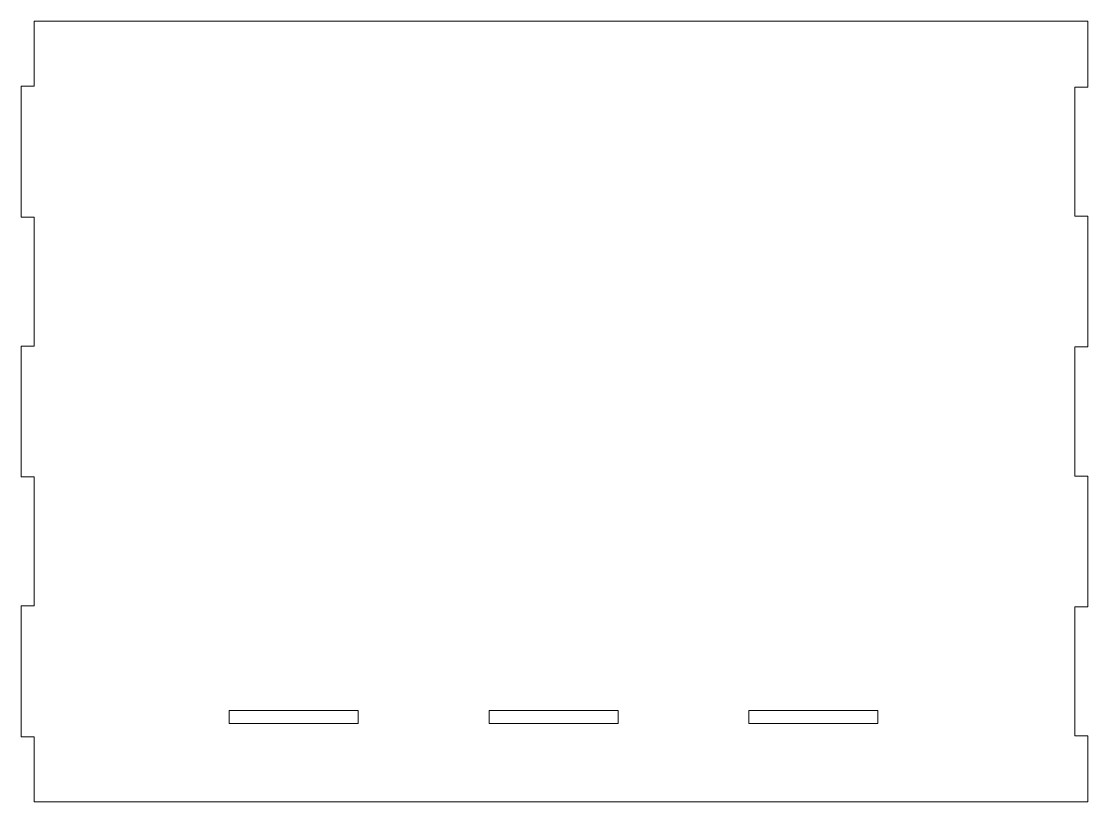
# Model space of a CAD drawing. Header units: millimetres. Extents: x 0 to 410, y 0 to 300.
import ezdxf

# ---------------------------------------------------------------- set-up
doc = ezdxf.new("R2010")
doc.units = ezdxf.units.MM

msp = doc.modelspace()

# ---------------------------------------------------------------- linework, layer by layer
at = {"color": 7, "linetype": 'Continuous', "lineweight": 15}
for p, q in [((5, 275.05), (5, 300)), ((410, 300), (5, 300)), ((410, 274.7), (410, 300)), ((0, 275.05), (5, 275.05)), ((0, 275.05), (0, 224.75)), ((410, 274.7), (405, 274.7)), ((405, 274.7), (405, 225.1)), ((5, 224.75), (0, 224.75)), ((5, 175.15), (5, 224.75)), ((405, 225.1), (410, 225.1)), ((410, 174.8), (410, 225.1)), ((0, 175.15), (5, 175.15)), ((0, 175.15), (0, 124.85)), ((410, 174.8), (405, 174.8)), ((405, 174.8), (405, 125.2)), ((5, 124.85), (0, 124.85)), ((5, 75.25), (5, 124.85)), ((405, 125.2), (410, 125.2)), ((410, 74.9), (410, 125.2)), ((0, 75.25), (5, 75.25)), ((0, 75.25), (0, 24.95)), ((410, 74.9), (405, 74.9)), ((405, 74.9), (405, 25.3)), ((129.55, 35), (79.95, 35)), ((79.95, 35), (79.95, 30)), ((129.55, 30), (129.55, 35)), ((229.45, 35), (179.85, 35)), ((179.85, 35), (179.85, 30)), ((229.45, 30), (229.45, 35)), ((329.35, 35), (279.75, 35)), ((279.75, 35), (279.75, 30)), ((329.35, 30), (329.35, 35)), ((79.95, 30), (129.55, 30)), ((179.85, 30), (229.45, 30)), ((279.75, 30), (329.35, 30)), ((5, 24.95), (0, 24.95)), ((5, 0), (5, 24.95)), ((405, 25.3), (410, 25.3)), ((410, 0), (410, 25.3)), ((5, 0), (410, 0))]:
    msp.add_line(p, q, dxfattribs=at)

doc.saveas('drawing.dxf')
